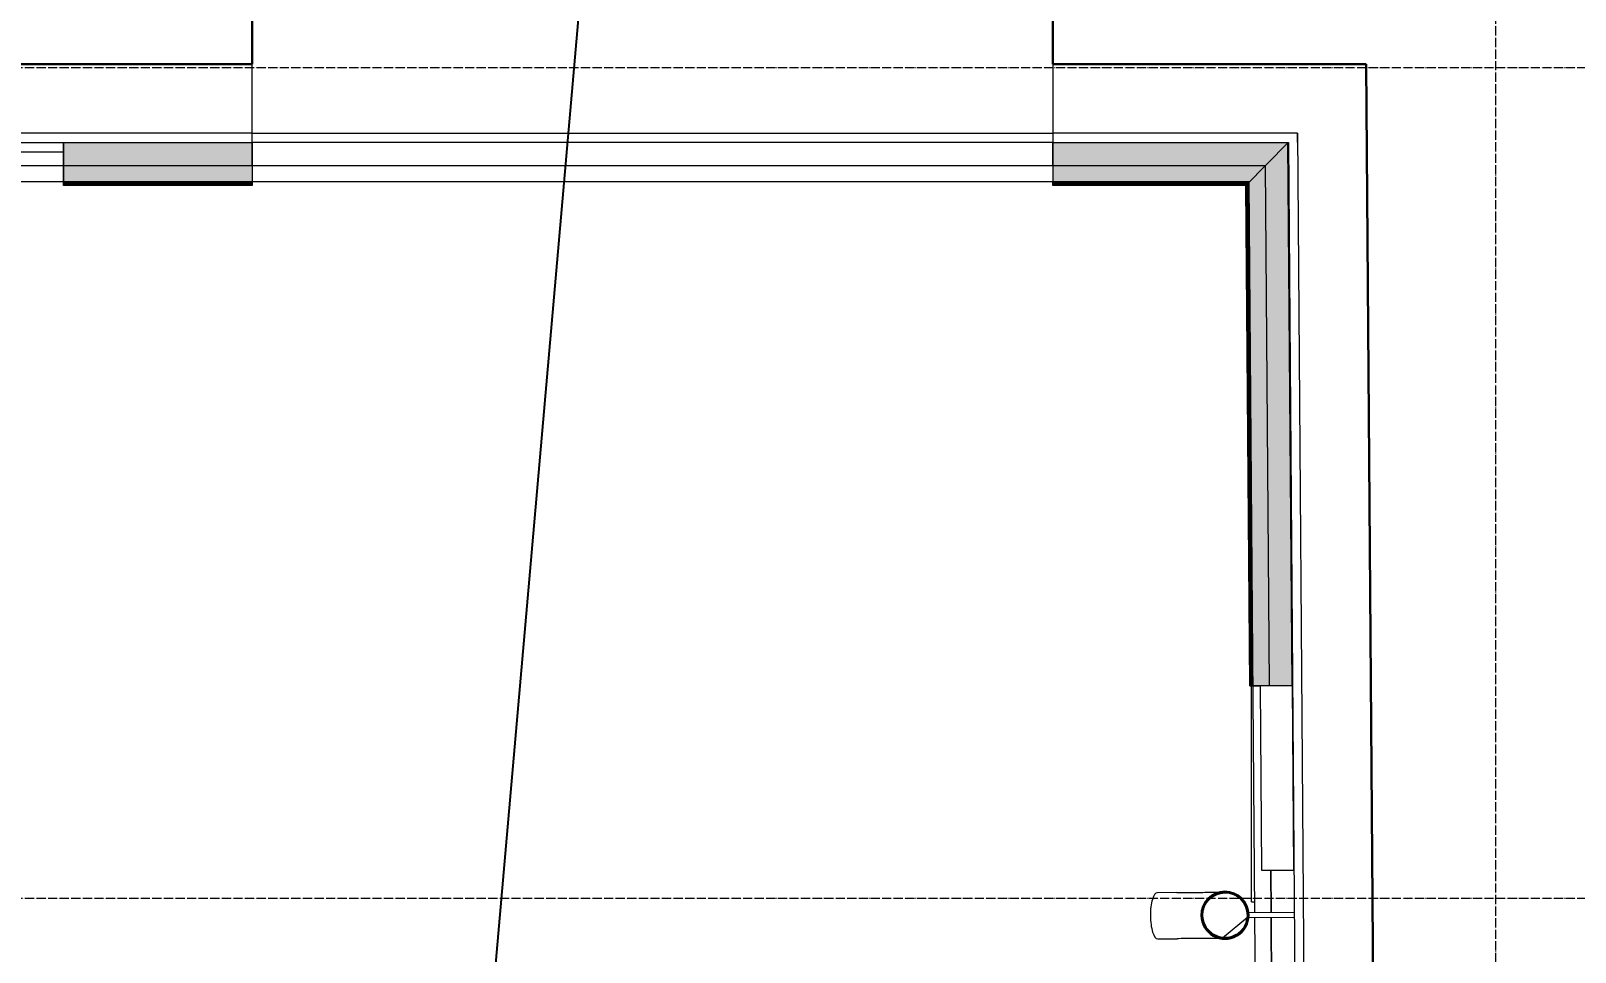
# Model space of a CAD drawing. Header units: millimetres. Extents: x -32 to 417638015, y -35 to 175284279.
# Drawn here: x 417429343 to 417432689, y 175231663 to 175233660 of the extents above; entities that cross this region are included whole.
import ezdxf
from ezdxf import colors
from ezdxf.entities.mleader import LeaderData, LeaderLine
from ezdxf.math import Vec2, Vec3

# ---------------------------------------------------------------- set-up
doc = ezdxf.new("R2010")
doc.units = ezdxf.units.MM
doc.linetypes.add('ADSK_Линия сетки', pattern=[25, 20, -2.5, 0, -2.5])
doc.layers.add('_ЭМ_Надписи', color=7, linetype='Continuous')
for name, color, linetype, lineweight in [('Обобщенные модели', 7, 'Continuous', 18), ('Ограждение', 7, 'Continuous', 9), ('Оси', 253, 'Continuous', 9), ('Стены наружные', 7, 'Continuous', 18), ('Стены несущие', 7, 'Continuous', 30), ('Стены отделка', 7, 'Continuous', 30), ('ШТРИХОВКА', 252, 'Continuous', 15)]:
    doc.layers.add(name, color=color, linetype=linetype, lineweight=lineweight)
doc.styles.add('ЭОМ', font='isocpeur.ttf', dxfattribs={"width": 0.85, "height": 250})

# ---------------------------------------------------------------- blocks, each defined once
blk = doc.blocks.new('План 4 этажа')
at = {"layer": 'Обобщенные модели', "lineweight": 9}
h = blk.add_hatch(dxfattribs=at)
h.set_pattern_fill('FP_5', color=8, angle=90.43334442127689, style=0, pattern_type=2)
h.set_pattern_definition([(45.00034442127691, (591.9393854104273, 243.9013231569552), (-106.0666547691552, 106.0653795829764), [])])
h.paths.add_polyline_path([(41758.56507659831, 238.7038131955196), (41780.8165335503, 238.8721105584409), (41800.79138204034, 248.6782865862479), (41814.90851922423, 267.8830643615802), (41819.26713011233, 288.1378898564726), (41814.20520275618, 309.5672407899401), (41800.20006609331, 326.8591986763058), (41780.07917462499, 336.3621133347624), (41757.82771767305, 336.1938159718411), (41737.85286918296, 326.3876399441506), (41724.11089287369, 308.8858186788275), (41719.32355568757, 287.1548025232041), (41724.43904846713, 265.4986857404001), (41739.92862434022, 247.5056406704825), (41745.81216752857, 244.7268965528929)])
at = {"layer": 'Ограждение', "transparency": 33554432}
for points in [[(39252.49553615823, 1874.938330652134), (39661.07609150137, 1874.938330652134), (39661.07609150137, 1961.125957870041), (39252.49553615823, 1961.125957870041), (39252.49553615823, 1877.133406089561)], [(41739.92862434031, 1874.938330652134), (41820.12767495294, 1874.938330652134), (41905.66083351474, 1961.125957870041), (41396.07609150135, 1961.125957870041), (41396.07609150135, 1874.938330652134)], [(41828.43663063522, 784.796274375054), (41845.63119319666, 784.9273296421161), (41845.6308894546, 784.9707079593791), (41914.62169597227, 785.4608473726548), (41905.66089197052, 1961.125957870041), (41820.13755370805, 1873.642229574616), (41827.73360137534, 877.0343115360592)], [(41814.58014359122, 1869.34835541615), (41814.573561991, 1870.614894915954), (41396.07609150135, 1870.614894915954), (41396.07609150135, 1869.34835541615), (41814.573561991, 1869.34835541615)], [(41914.62175449664, 785.4537932606181), (41915.56037268573, 785.4608473726548), (41914.62175449664, 785.4608473726548)]]:
    blk.add_hatch(color=8, dxfattribs=at).paths.add_polyline_path(points)
h = blk.add_hatch(color=8, dxfattribs=at)
h.paths.add_polyline_path([(39252.49553615823, 1869.34835541615), (39661.07609150137, 1869.34835541615), (39661.07609150137, 1870.614894915954), (39252.49553615823, 1870.614894915954)])
h.paths.add_polyline_path([(39661.07609150137, 1873.194124740141), (39661.07609150137, 1873.642229574616), (39252.49553615823, 1873.194124740141)])
h = blk.add_hatch(color=8, dxfattribs=at)
h.paths.add_polyline_path([(41822.84672466152, 784.7658842945239), (41824.11318958408, 784.7804955451284), (41815.83706643964, 1870.614894915954), (41814.58014359122, 1869.341723460413), (41822.846613296, 784.7804955451284)])
h.paths.add_polyline_path([(41826.69247538442, 784.7829805950169), (41827.14056720354, 784.7863959068782), (41826.50999420719, 808.7246663364931)])
at = {"layer": 'Обобщенные модели', "color": 8}
for p, q in [((41665.29947850039, 336.747625251126), (41622.79655721218, 336.4261573316762)), ((41919.28001930966, 293.6673024835763), (41820.27488766386, 292.9184839854133)), ((41820.27488766386, 282.918197962048), (41919.35565145806, 283.6675884987926)), ((41623.55287869608, 236.4290174834896), (41666.0557999843, 236.7504854029976))]:
    blk.add_line(p, q, dxfattribs=at)
at = {"layer": 'Обобщенные модели', "color": 8, "flags": 128}
for points in [[(41665.29947850039, 336.747625251126), (41670.96705682817, 336.7904915896943), (41676.55141616992, 336.8327285071719), (41682.04362274199, 336.8742684335448), (41687.43489018545, 336.9150449137087), (41692.71659362246, 336.9549927141052), (41697.88028345425, 336.9940479266807), (41702.9176988786, 337.0321480715065), (41707.82078110545, 337.0692321964307), (41712.5816862491, 337.1052409747499), (41717.192797877, 337.1401168001466), (41721.64673919418, 337.1738038787153), (41725.93638484464, 337.2062483183108), (41730.05487231041, 337.2373982147546), (41733.99561289012, 337.2672037348966), (41737.75230223951, 337.295617196185), (41741.31893045698, 337.3225931432098), (41744.68979169821, 337.3480884201708), (41747.85949330431, 337.372062240087), (41750.82296442889, 337.3944762499304), (41753.57546415031, 337.4152945920941), (41755.92746760723, 337.4330838083406)], [(41756.68378909113, 237.4359439602122), (41755.41344447364, 237.4263357961318), (41752.750009588, 237.4061910897144), (41749.87373039107, 237.3844365499681), (41746.78920831596, 237.3611069796025), (41743.50137794003, 237.3362397008459), (41740.01549909051, 237.3098744961317), (41736.33714842992, 237.2820535441278), (41732.47221053467, 237.252821352391), (41728.42686848091, 237.2222246862366), (41724.20759395297, 237.1903124937671), (41719.82113689, 237.1571358276997), (41715.27451468761, 237.1227477636421), (41710.57500097141, 237.0872033151682), (41705.73011396085, 237.0505593457492), (41700.74760444162, 237.0128744779504), (41695.63544336607, 236.9742089995998), (41690.40180910137, 236.9346247671056), (41685.05507434593, 236.8941851067939), (41679.60379273475, 236.8529547135695), (41674.05668515556, 236.8109995472478), (41668.42262579712, 236.7683867270825), (41666.0557999843, 236.7504854029976)]]:
    blk.add_lwpolyline(points, dxfattribs=at)
at = {"layer": 'Обобщенные модели', "color": 8}
for radius, start, end in [(52.00000000000003, 0.4333444227861102, 180.4333444227861), (52.00000000000004, 180.4333444227861, 0.4333444227861102)]:
    blk.add_arc((41769.32212561162, 287.5329632653156), radius, start, end, dxfattribs=at)
at = {"layer": 'Обобщенные модели', "color": 8, "lineweight": 40}
for start, end in [(0.4333444227861102, 180.4333444227861), (180.4333444227861, 0.4333444227861102)]:
    blk.add_arc((41769.32212561161, 287.5329632651992), 49.99999999999996, start, end, dxfattribs=at)
at = {"layer": 'Обобщенные модели', "color": 8}
for major_axis, ratio, start_param, end_param in [((0.3781607419564428, -49.99856992408125), 0.3090169943749482, 3.141592653589792, 4.712388980384689), ((0.3781607419563652, -49.99856992408127), 0.3090169943749481, 4.712388980384695, 6.283185307179597)]:
    blk.add_ellipse((41623.17471795408, 286.4275874075829), major_axis=major_axis, ratio=ratio, start_param=start_param, end_param=end_param, dxfattribs=at)
at = {"layer": 'Ограждение', "color": 8}
for p, q in [((39252.49553615819, 1961.125957870041), (39252.49553615819, 1942.13340609282)), ((39661.07609150131, 1961.125957870041), (39252.49553615819, 1961.125957870041)), ((39661.07609150131, 1961.125957870041), (39252.49553615819, 1961.125957870041)), ((39252.49553615819, 1942.13340609282), (39252.49553615819, 1870.664890350425)), ((39252.49553615819, 1869.341723460413), (39252.49553615819, 1942.13340609282)), ((39650.07609150132, 1962.133406092704), (39661.07609150131, 1962.133406092704)), ((39661.07609150131, 1962.133406092704), (39661.07609150131, 1961.125957870041)), ((39661.07609150131, 1961.125957870041), (39661.07609150131, 1912.133406089561)), ((39661.07609150131, 1912.133406089561), (39661.07609150131, 1961.125957870041)), ((41396.07609150131, 1961.125957870041), (41396.07609150131, 1962.133406092704)), ((41396.07609150131, 1962.133406092704), (41410.07609150132, 1962.133406092704)), ((41396.07609150131, 1961.125957870041), (41396.07609150131, 1912.133406089561)), ((41396.07609150131, 1912.133406089561), (41396.07609150131, 1961.125957870041)), ((41905.66089197047, 1961.125957870041), (41396.07609150131, 1961.125957870041)), ((41905.66089197047, 1961.125957870041), (41396.07609150131, 1961.125957870041)), ((41814.57356199095, 1869.341723460413), (41905.66089197048, 1961.125957870041)), ((41905.66089197047, 1961.125957870041), (41815.88668226593, 1870.664890350425)), ((41905.66089197048, 1961.125957870041), (41906.66069078436, 1962.133406092704)), ((41914.62174973822, 785.4537932273233), (41905.66089197048, 1961.125957870041)), ((41914.62174973822, 785.4537932273233), (41905.66089197048, 1961.125957870041)), ((39252.49553615819, 1870.664890350425), (39252.49553615819, 1874.938330652134)), ((39252.49553615819, 1874.938330652134), (39252.49553615819, 1873.642229574616)), ((39661.07609150131, 1874.938330652134), (39252.49553615819, 1874.938330652134)), ((39661.07609150131, 1877.133406089561), (39661.07609150131, 1869.341723460413)), ((39661.07609150131, 1870.664890350425), (39661.07609150131, 1877.133406089561)), ((39661.07609150131, 1873.642229574616), (39661.07609150131, 1874.938330652134)), ((39661.07609150131, 1874.938330652134), (39661.07609150131, 1870.664890350425)), ((41396.07609150131, 1877.133406089561), (41396.07609150131, 1870.664890350425)), ((41396.07609150131, 1869.341723460413), (41396.07609150131, 1877.133406089561)), ((41396.07609150131, 1870.664890350425), (41396.07609150131, 1874.938330652134)), ((41396.07609150131, 1874.938330652134), (41396.07609150131, 1873.642229574616)), ((41820.12767495287, 1874.938330652134), (41396.07609150131, 1874.938330652134)), ((41815.88668226593, 1870.664890350425), (41820.12767495288, 1874.938330652134)), ((41820.12767495288, 1874.938330652134), (41818.8414149836, 1873.642229574616)), ((41828.43663063517, 784.796274375054), (41820.12767495288, 1874.938330652134)), ((39252.49553615819, 1873.642229574616), (39252.49553615819, 1870.664890350425)), ((39252.49553615819, 1870.664890350425), (39252.49553615819, 1873.642229574616)), ((39252.49553615819, 1873.642229574616), (39252.49553615819, 1870.664890350425)), ((39661.07609150131, 1873.642229574616), (39252.49553615819, 1873.642229574616)), ((39252.49553615819, 1872.868074603728), (39252.49553615819, 1873.194124740141)), ((39661.07609150131, 1873.194124740141), (39252.49553615819, 1873.194124740141)), ((39252.49553615819, 1870.951010407007), (39252.49553615819, 1872.868074603728)), ((39252.49553615819, 1872.868074603728), (39252.49553615819, 1870.951010407007)), ((39661.07609150131, 1872.868074603728), (39252.49553615819, 1872.868074603728)), ((39252.49553615819, 1870.614894915954), (39252.49553615819, 1870.951010407007)), ((39661.07609150131, 1870.951010407007), (39252.49553615819, 1870.951010407007)), ((39252.49553615819, 1869.34835541615), (39252.49553615819, 1870.664890350425)), ((39252.49553615819, 1870.664890350425), (39252.49553615819, 1869.341723460413)), ((39661.07609150131, 1870.664890350425), (39252.49553615819, 1870.664890350425)), ((39661.07609150131, 1870.614894915954), (39252.49553615819, 1870.614894915954)), ((39252.49553615819, 1870.335607216053), (39252.49553615819, 1869.34835541615)), ((39661.07609150131, 1870.335607216053), (39252.49553615819, 1870.335607216053)), ((39661.07609150131, 1869.34835541615), (39252.49553615819, 1869.34835541615)), ((39661.07609150131, 1869.341723460413), (39252.49553615819, 1869.341723460413)), ((39661.07609150131, 1870.664890350425), (39661.07609150131, 1873.642229574616)), ((39661.07609150131, 1873.642229574616), (39661.07609150131, 1870.664890350425)), ((39661.07609150131, 1870.664890350425), (39661.07609150131, 1873.642229574616)), ((39661.07609150131, 1873.194124740141), (39661.07609150131, 1872.868074603728)), ((39661.07609150131, 1870.951010407007), (39661.07609150131, 1872.868074603728)), ((39661.07609150131, 1872.868074603728), (39661.07609150131, 1870.951010407007)), ((39661.07609150131, 1870.951010407007), (39661.07609150131, 1870.614894915954)), ((39661.07609150131, 1869.341723460413), (39661.07609150131, 1870.664890350425)), ((39661.07609150131, 1870.664890350425), (39661.07609150131, 1869.34835541615)), ((39661.07609150131, 1869.34835541615), (39661.07609150131, 1870.335607216053)), ((41396.07609150131, 1873.642229574616), (41396.07609150131, 1870.664890350425)), ((41396.07609150131, 1870.664890350425), (41396.07609150131, 1873.642229574616)), ((41396.07609150131, 1873.642229574616), (41396.07609150131, 1870.664890350425)), ((41818.84141498359, 1873.642229574616), (41396.07609150131, 1873.642229574616)), ((41396.07609150131, 1872.86807460367), (41396.07609150131, 1873.194124740083)), ((41818.39671254433, 1873.194124740083), (41396.07609150131, 1873.194124740083)), ((41396.07609150131, 1870.951010407007), (41396.07609150131, 1872.86807460367)), ((41396.07609150131, 1872.86807460367), (41396.07609150131, 1870.951010407007)), ((41818.07313805949, 1872.86807460367), (41396.07609150131, 1872.86807460367)), ((41396.07609150131, 1870.614894915954), (41396.07609150131, 1870.951010407007)), ((41816.17062985423, 1870.951010406949), (41396.07609150131, 1870.951010407007)), ((41396.07609150131, 1869.34835541615), (41396.07609150131, 1870.664890350425)), ((41396.07609150131, 1870.664890350425), (41396.07609150131, 1869.341723460413)), ((41815.88668226593, 1870.664890350425), (41396.07609150131, 1870.664890350425)), ((41815.83706643958, 1870.614894915954), (41396.07609150131, 1870.614894915954)), ((41396.07609150131, 1870.335607216053), (41396.07609150131, 1869.34835541615)), ((41815.55989933082, 1870.335607216053), (41396.07609150131, 1870.335607216053)), ((41814.57356199095, 1869.34835541615), (41396.07609150131, 1869.34835541615)), ((41814.57356199095, 1869.341723460413), (41396.07609150131, 1869.341723460413)), ((41815.88668226594, 1870.664890350425), (41814.57356199095, 1869.341723460413)), ((41822.84018599934, 784.7536188237136), (41814.57356199095, 1869.341723460413)), ((41814.58014359117, 1869.34835541615), (41815.88668226593, 1870.664890350425)), ((41815.55989933083, 1870.335607216053), (41814.58014359117, 1869.34835541615)), ((41822.84681776242, 784.7536693703732), (41814.58019413929, 1869.341723460471)), ((41823.83404088719, 784.7611938880291), (41815.55989933083, 1870.335607216053)), ((41815.83706643958, 1870.614894915954), (41816.17062985423, 1870.951010407007)), ((41824.11332047507, 784.7633225296158), (41815.83706643958, 1870.614894915954)), ((41818.84141498359, 1873.642229574616), (41815.88668226594, 1870.664890350425)), ((41815.88668226593, 1870.664890350425), (41818.8414149836, 1873.642229574616)), ((41818.8414149836, 1873.642229574616), (41815.88668226594, 1870.664890350425)), ((41824.16331445739, 784.7637035788503), (41815.88668226593, 1870.664890350425)), ((41816.17062985423, 1870.951010407007), (41818.07313805951, 1872.868074603728)), ((41818.0731380595, 1872.86807460367), (41816.17062985424, 1870.951010407007)), ((41824.44942620346, 784.7658842945239), (41816.17062985423, 1870.951010407007)), ((41818.0731380595, 1872.86807460367), (41818.39671254434, 1873.194124740083)), ((41826.36643471822, 784.7804955451284), (41818.0731380595, 1872.86807460367)), ((41826.69247538437, 784.7829805950751), (41818.39671254434, 1873.194124740141)), ((41827.1405672035, 784.7863959068782), (41818.8414149836, 1873.642229574616)), ((41845.63088945454, 784.9273273270228), (41822.84018599934, 784.7536188237136)), ((41822.84018599934, 784.7536188237136), (41824.16331445739, 784.7637035788503)), ((41824.16331445739, 784.7637035788503), (41822.84681776242, 784.7536693703732)), ((41822.84681776242, 784.7536693703732), (41823.83404088719, 784.7611938880291)), ((41824.44942620346, 784.7658842945239), (41824.11332047507, 784.7633225296158)), ((41824.16331445739, 784.7637035788503), (41845.63088945455, 784.9273273270228)), ((41828.43663063517, 784.796274375054), (41824.16331445739, 784.7637035788503)), ((41827.1405672035, 784.7863959068782), (41824.16331445739, 784.7637035788503)), ((41824.16331445739, 784.7637035788503), (41827.1405672035, 784.7863959068782)), ((41824.41040270295, 784.7655868612346), (41827.1405672035, 784.7863959068782)), ((41824.44942620346, 784.7658842945239), (41826.36643471822, 784.7804955451284)), ((41826.36643471823, 784.7804955451284), (41824.44942620346, 784.7658842945239)), ((41826.69247538437, 784.7829805950751), (41826.36643471822, 784.7804955451284)), ((41827.1405672035, 784.7863959068782), (41828.43663063517, 784.796274375054)), ((41845.63088945455, 784.9273273270228), (41914.62175449659, 785.4531689242576))]:
    blk.add_line(p, q, dxfattribs=at)
at = {"layer": 'Оси', "color": 8, "linetype": 'ADSK_Линия сетки'}
for p, q in [((42356.50476387143, -3353.100552087533), (42356.50476387149, 21427.46322118852)), ((-10052.17750458437, 2124.489036623097), (51155.03272199619, 2124.489036622923)), ((-10052.17750458437, 324.4890366230975), (51155.03272199613, 324.4890366229229))]:
    blk.add_line(p, q, dxfattribs=at)
at = {"layer": 'Стены наружные', "color": 8}
for p, q in [((39661.07609150128, 1982.13340609282), (41396.07609150128, 1982.13340609282)), ((39650.07609150128, 1962.133406089677), (39661.07609150128, 1962.133406089677)), ((41396.07609150128, 1962.13340609282), (39661.07609150128, 1962.13340609282)), ((41396.07609150128, 1962.133406089677), (41410.07609150128, 1962.133406089677)), ((8460.180587742012, 1912.133406089677), (39661.07609150128, 1912.133406089561)), ((38576.07742563507, 1912.133406089561), (41857.03743222577, 1912.133406089677)), ((39661.07609150128, 1912.133406089561), (39661.07609150128, 1877.133406089561)), ((41396.07609150128, 1912.133406089561), (41396.07609150128, 1877.133406089561)), ((41856.74499135208, 1911.835804237111), (41865.35998794471, 785.108854328224)), ((41865.56159416679, 785.1102660078905), (41857.03745417041, 1912.13050467323)), ((41822.00930412405, 1877.133406089561), (36502.49553615809, 1877.133406089561)), ((41834.12317761139, 292.7999035413959), (41822.01157318964, 1876.836642496521)), ((41826.50999420707, 316.3307304096525), (41826.50999420707, 877.0343115360592)), ((41826.50999420707, 877.0343115360592), (41829.65609937697, 877.0343115360592)), ((41868.41831421107, 385.1204632901354), (41869.12313145306, 292.9397441459587)), ((41869.28408716619, 292.9403872366529), (41868.58688057889, 385.121643619379)), ((41826.50999420707, 316.3307304096525), (41833.94326002512, 316.3307304096525)), ((41837.36985470227, -131.8222697335295), (41834.19622088643, 283.2468148549669)), ((41869.19426517794, 283.6363992173574), (41872.10511957947, -97.06463370990241)), ((41872.23387011478, -97.06553524214542), (41869.35444375325, 283.6381822617841))]:
    blk.add_line(p, q, dxfattribs=at)
at = {"layer": 'Стены несущие', "color": 8}
for p, q in [((39661.07609150128, 2132.13340609282), (39661.07609150128, 2252.133406091831)), ((41396.07609150128, 2252.133406091831), (41396.07609150128, 2132.133406092762)), ((38576.07742563507, 2132.13340609282), (39661.07609150128, 2132.13340609282)), ((41396.07609150128, 2132.133406092762), (42075.37953647645, 2132.133406092762)), ((42075.37953647645, 2132.133406092762), (42090.6053698496, 121.4107851288281))]:
    blk.add_line(p, q, dxfattribs=at)
at = {"layer": 'Стены отделка', "color": 8, "lineweight": 9}
for p, q in [((39661.07609150128, 1962.133406092762), (39661.07609150128, 2132.13340609282)), ((41396.07609150128, 2132.133406092762), (41396.07609150128, 1962.133406092762)), ((42075.37976988347, 2132.133406092762), (42075.37953647645, 2132.133406092762)), ((42090.58773108444, 121.4109086383251), (42075.37976988347, 2132.133406092762)), ((39661.07609150128, 1982.13340609282), (38576.07742563507, 1982.13340609282)), ((41926.50999420776, 1982.133406092762), (41396.07609150128, 1982.133406092762)), ((41926.50999420776, 1962.133406092762), (41926.50999420776, 1982.133406092762)), ((41926.50999420776, 1982.13340609282), (41941.71009860514, -27.55030309833819)), ((38576.07742563507, 1962.13340609282), (39661.07609150128, 1962.133406092762)), ((38852.49553615809, 1942.13340609282), (39252.49553615809, 1942.13340609282)), ((39252.49553615809, 1942.13340609282), (39252.49553615809, 1962.13340609282)), ((41396.07609150128, 1962.133406092762), (41906.66069078434, 1962.133406092762)), ((41906.66069078434, 1962.133406092762), (41921.85974760784, -47.4117979966104)), ((41915.62917345739, 785.4608473726548), (41845.63088945451, 784.9707079593791)), ((41845.63088945451, 784.9707079593791), (41848.43168610183, 384.9805136568611)), ((41918.42997010483, 385.4706530701951), (41915.62917345739, 785.4608473726548)), ((41848.43168610183, 384.9805136568611), (41918.42997010483, 385.4706530701951))]:
    blk.add_line(p, q, dxfattribs=at)

msp = doc.modelspace()

# ---------------------------------------------------------------- block references
at = {"layer": 'ШТРИХОВКА'}
msp.add_blockref('План 4 этажа', (417390160.9595469, 175231455.6631508), dxfattribs=at)

# ---------------------------------------------------------------- leaders
at = {"layer": '_ЭМ_Надписи', "color": 7, "ltscale": 5}
ml = msp.add_multileader_mtext('Standard', dxfattribs=at)
ml.set_content('{\\fGOST Common|b0|i0|c0|p34;\\W0.9;\\C256;4\\fGOST Common|b0|i0|c204|p34;ЩРС\\fGOST Common|b0|i0|c0|p34;-2\\fISOCPEUR|b0|i0|c204|p34;\\W0.85; Гр.12\\P\\W1;\\C0;Раб.место учителя, ноутбук}', color=1, style='ЭОМ')
ml.set_leader_properties()
ml.build(insert=Vec2(0, 0))
ml.multileader.update_dxf_attribs({"text_left_attachment_type": 6, "text_right_attachment_type": 6, "dogleg_length": 0, "arrow_head_size": 200})
ctx = ml.context
ctx.base_point, ctx.char_height, ctx.arrow_head_size, ctx.landing_gap_size, ctx.plane_origin = Vec3(417428419.8197578, 175229913.78399, -64.26463315267222), 250, 200, 0, Vec3(417408211.3357249, 175243366.6884485, -64.26463315267222)
ctx.left_attachment, ctx.right_attachment = 6, 6
notes = []
notes.append((ctx, [(1, (1, 1, 0), (417430199.8197578, 175229913.78399, -64.26463315267222), (-1, 0), 0, [(0, [(417430614.6302209, 175234675.3045448, -64.26463315267222)], 0, [])])]))
ctx.mtext.insert, ctx.mtext.width, ctx.mtext.defined_height, ctx.mtext.flow_direction = Vec3(417428419.8197578, 175230238.78399, -64.26463315267222), 2073.809115969734, 545.6159617257083, 5
for ctx, leaders in notes:
    for number, flags, end, landing, length, lines in leaders:
        leader = LeaderData()
        leader.index, (leader.has_last_leader_line, leader.has_dogleg_vector, leader.attachment_direction) = number, flags
        leader.last_leader_point, leader.dogleg_vector, leader.dogleg_length = Vec3(end), Vec3(landing), length
        for number, points, colour, breaks in lines:
            line = LeaderLine()
            line.index, line.vertices, line.color, line.breaks = number, Vec3.list(points), colors.encode_raw_color(colour), breaks
            leader.lines.append(line)
        ctx.leaders.append(leader)

doc.saveas('drawing.dxf')
